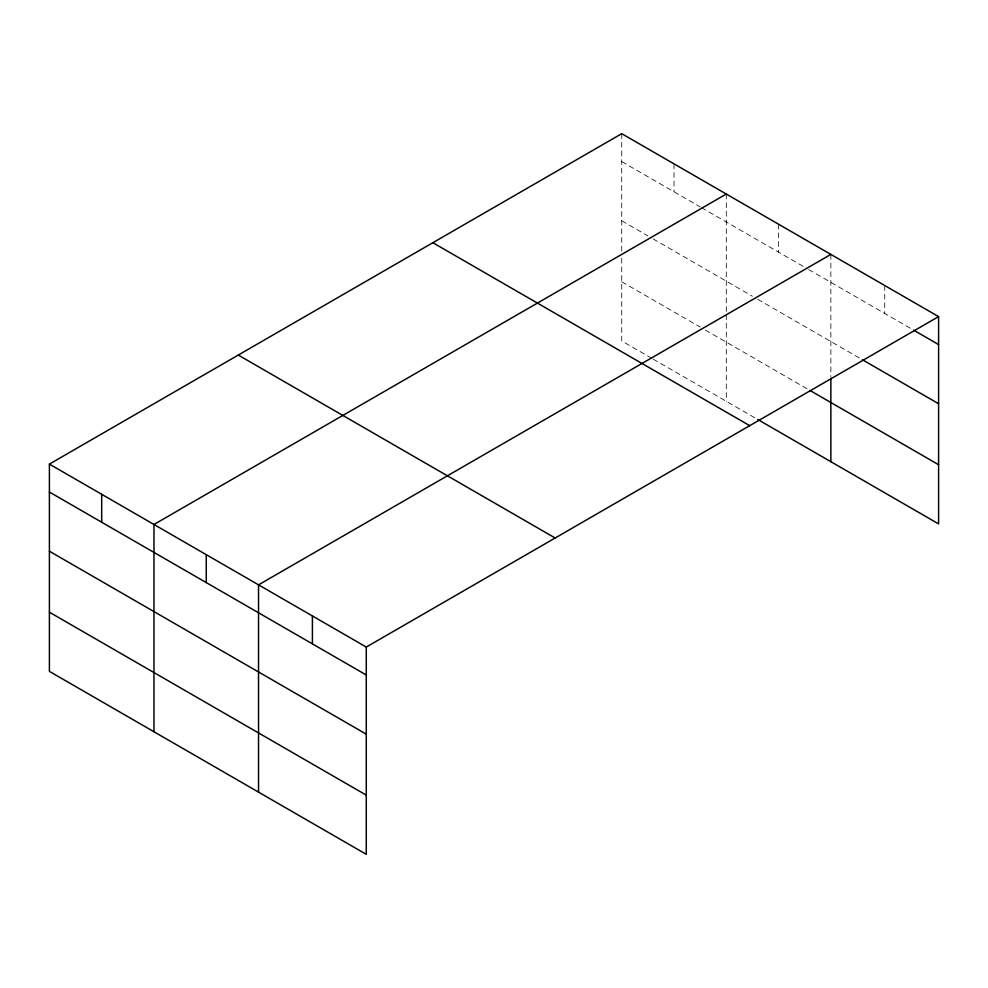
<?xml version="1.0" encoding="UTF-8"?>
<svg xmlns="http://www.w3.org/2000/svg" width="988" height="988" viewBox="0 0 988 988"><rect width="100%" height="100%" fill="white"/><g stroke="black" fill="none" stroke-linecap="round" stroke-linejoin="round"><path stroke-width="0.74" stroke-dasharray="4.94 3.71" d="M621.724 161.6L700.159 206.887M701.455 207.641L803.417 266.501M808.641 269.514L912.319 329.375M621.724 220.793L647.869 235.885M653.093 238.898L752.436 296.252M757.66 299.265L861.079 358.977M621.724 281.765L700.159 327.04M705.383 330.066L807.332 388.926M651.796 358.311L621.724 340.946L621.724 257.374M653.093 359.064L756.363 418.677M884.729 285.52L884.729 313.443M830.859 254.422L830.859 376.589M778.581 224.239L778.581 252.162M726.291 194.043L726.291 313.171M726.291 314.703L726.291 401.326M674.014 163.86L674.014 191.783M621.724 133.676L621.724 251.273"/><path stroke-width="1.48" d="M49.4 464.101L366.276 647.054L366.276 854.324L49.4 671.383L49.4 464.101L621.724 133.676L938.6 316.617L938.6 523.899L757.66 419.431M726.291 194.043L153.967 524.48L153.967 731.75M830.859 254.422L258.535 584.847L258.535 792.129M366.276 647.054L938.6 316.617M913.641 330.14L938.6 344.553M862.4 359.731L938.6 403.734M809.95 390.433L938.6 464.706M432.855 242.715L749.731 425.667M238.269 355.062L555.145 538.003M49.4 492.036L366.276 674.977M49.4 551.218L366.276 734.158M49.4 612.19L366.276 795.142M830.859 378.12L830.859 461.692M312.406 615.956L312.406 643.88M206.257 554.663L206.257 582.587M101.69 494.296L101.69 522.22"/></g></svg>
